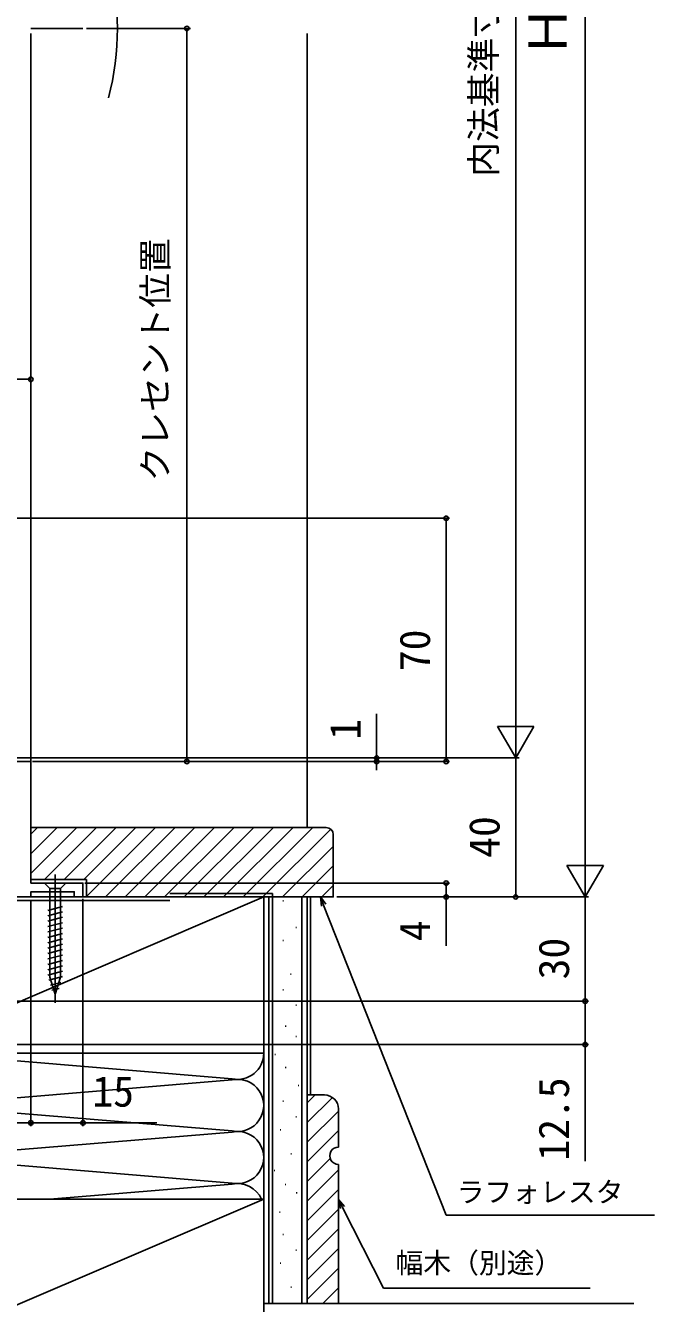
# Model space of a CAD drawing. Units: millimetres, scale not verified. Extents: x -525 to 525, y -783 to 779.
# Drawn here: x -275.8 to -94.8, y -240 to 127.8 of the extents above; entities that cross this region are included whole.
import ezdxf
from ezdxf.enums import TextEntityAlignment as Align

# ---------------------------------------------------------------- set-up
doc = ezdxf.new("R2010")
doc.units = ezdxf.units.MM
doc.header["$LTSCALE"] = 4
for name, color, linetype in [('0-2_YKK_11', 7, 'Continuous'), ('0-4_YKK_12', 2, 'Continuous'), ('0-5_YKK_13', 4, 'Continuous'), ('0-7_YKK_D', 6, 'Continuous'), ('0-9_YSS_K', 3, 'Continuous'), ('0-A_YSS_KE', 3, 'Continuous')]:
    doc.layers.add(name, color=color, linetype=linetype)
doc.styles.add('ＭＳ ゴシック', font='')
doc.styles.get('ＭＳ ゴシック').set_extended_font_data('MS Gothic')

msp = doc.modelspace()

# ---------------------------------------------------------------- linework, layer by layer
at = {"layer": '0-2_YKK_11'}
msp.add_lwpolyline([(-279.05, -83.995), (-274.25, -83.995), (-274.25, -118.995), (-259.25, -118.995), (-259.25, -122.995), (-261.75, -122.995), (-261.75, -121.495), (-274.25, -121.495), (-274.25, -122.995), (-324.25, -122.995), (-324.25, -152.995), (-326.75, -152.995), (-326.75, -132.995)], dxfattribs=at)
at = {"layer": '0-4_YKK_12'}
for p, q in [((-274.25, 127.005), (-259.25, 127.005)), ((-274.25, 125.505), (-274.25, -84.495))]:
    msp.add_line(p, q, dxfattribs=at)
msp.add_arc((-329.35, 127.005), 80, 345.52248, 14.47751, dxfattribs=at)
at = {"layer": '0-5_YKK_13'}
for p, q in [((-267.25, -116.495), (-267.251, -153.495)), ((-268.8, -120.545), (-268.8, -146.079)), ((-264.15, -118.995), (-265.7, -120.545)), ((-265.7, -120.545), (-265.7, -146.079)), ((-265.15, -125.74), (-269.35, -126.866)), ((-265.15, -127.293), (-269.35, -128.418)), ((-265.15, -128.846), (-269.35, -129.971)), ((-265.15, -130.399), (-269.35, -131.524)), ((-265.15, -131.952), (-269.35, -133.077)), ((-265.15, -133.505), (-269.35, -134.63)), ((-265.15, -135.058), (-269.35, -136.183)), ((-265.15, -136.611), (-269.35, -137.736)), ((-265.15, -138.163), (-269.35, -139.289)), ((-265.15, -139.716), (-269.35, -140.842)), ((-265.15, -141.269), (-269.35, -142.395)), ((-265.15, -142.822), (-269.35, -143.948)), ((-265.15, -144.375), (-269.35, -145.5)), ((-265.15, -145.928), (-269.092, -146.984)), ((-267.25, -150.995), (-268.8, -146.079)), ((-267.25, -150.995), (-268.8, -146.079)), ((-267.25, -150.995), (-265.7, -146.079)), ((-265.604, -147.603), (-268.64, -148.416)), ((-266.139, -149.299), (-268.189, -149.848))]:
    msp.add_line(p, q, dxfattribs=at)
msp.add_lwpolyline([(-264.15, -118.995), (-270.35, -118.995), (-268.8, -120.545), (-265.7, -120.545)], dxfattribs=at)
at = {"layer": '0-7_YKK_D'}
for p, q in [((-114.75, 366.505), (-114.75, -112.495)), ((-134.75, -72.495), (-134.75, 336.505)), ((-258.25, 127.005), (-228.35, 127.005)), ((-229.35, -83.995), (-229.35, 127.005)), ((-404.25, 26.005), (-274.25, 26.005)), ((-283.55, -13.995), (-153.75, -13.995)), ((-154.75, -13.995), (-154.75, -83.995)), ((-134.75, -82.995), (-134.75, -64.808)), ((-174.75, -82.995), (-174.75, -70.281)), ((-134.75, -82.995), (-140, -73.902)), ((-129.5, -73.902), (-140, -73.902)), ((-134.75, -82.995), (-129.5, -73.902)), ((-300.85, -82.995), (-133.75, -82.995)), ((-300.85, -82.995), (-133.75, -82.995)), ((-300.85, -82.995), (-173.75, -82.995)), ((-273.75, -83.995), (-153.75, -83.995)), ((-273.75, -83.995), (-228.35, -83.995)), ((-273.75, -83.995), (-173.75, -83.995)), ((-174.75, -83.995), (-174.75, -82.995)), ((-174.75, -83.995), (-174.75, -86.545)), ((-134.75, -122.995), (-134.75, -82.995)), ((-114.75, -122.995), (-114.75, -104.808)), ((-114.75, -122.995), (-120, -113.902)), ((-109.5, -113.902), (-120, -113.902)), ((-114.75, -122.995), (-109.5, -113.902)), ((-258.75, -118.995), (-153.75, -118.995)), ((-274.25, -123.995), (-274.25, -188.995)), ((-274.25, -123.995), (-274.25, -188.995)), ((-259.25, -123.495), (-259.25, -188.995)), ((-186.25, -122.995), (-113.75, -122.995)), ((-186.25, -122.995), (-113.75, -122.995)), ((-186.25, -122.995), (-133.75, -122.995)), ((-186.25, -122.995), (-153.75, -122.995)), ((-114.75, -152.995), (-114.75, -122.995)), ((-323.75, -152.995), (-113.75, -152.995)), ((-323.75, -152.995), (-113.75, -152.995)), ((-322.534, -165.495), (-113.75, -165.495)), ((-274.25, -187.995), (-324.25, -187.995))]:
    msp.add_line(p, q, dxfattribs=at)
for points in [[(-154.75, -118.995), (-154.75, -122.995), (-154.75, -137.113)], [(-190.65, -125.618), (-190.952, -122.995), (-189.379, -125.115)], [(-190.952, -122.995), (-190.014, -125.366), (-154.74, -214.572), (-94.827, -214.572)], [(-114.75, -152.995), (-114.75, -165.495), (-114.75, -199.045)], [(-274.25, -187.995), (-259.25, -187.995), (-237.973, -187.995)], [(-185.2, -212.67), (-185.75, -210.088), (-183.983, -212.049)], [(-185.75, -210.088), (-184.591, -212.36), (-172.749, -235.577), (-113.29, -235.577)]]:
    msp.add_lwpolyline(points, dxfattribs=at)
for centre in [(-229.35, 127.005), (-274.25, 26.005), (-154.75, -13.995), (-229.35, -83.995), (-174.75, -82.995), (-174.75, -83.995), (-154.75, -83.995), (-154.75, -118.995), (-154.75, -122.995), (-134.75, -122.995), (-114.75, -152.995), (-114.75, -152.995), (-114.75, -165.495), (-274.25, -187.995), (-274.25, -187.995), (-259.25, -187.995)]:
    msp.add_circle(centre, 0.637, dxfattribs=at)
at = {"layer": '0-9_YSS_K'}
for p, q in [((-194.75, -102.995), (-194.75, 125.505)), ((-274.25, -104.917), (-272.328, -102.995)), ((-274.25, -110.573), (-266.672, -102.995)), ((-274.25, -116.23), (-261.015, -102.995)), ((-270.358, -117.995), (-255.358, -102.995)), ((-264.701, -117.995), (-249.701, -102.995)), ((-259.044, -117.995), (-244.044, -102.995)), ((-258.25, -122.858), (-238.387, -102.995)), ((-252.73, -122.995), (-232.73, -102.995)), ((-247.074, -122.995), (-227.074, -102.995)), ((-241.417, -122.995), (-221.417, -102.995)), ((-235.76, -122.995), (-215.76, -102.995)), ((-230.103, -122.995), (-210.103, -102.995)), ((-224.446, -122.995), (-204.446, -102.995)), ((-218.789, -122.995), (-198.789, -102.995)), ((-213.132, -122.995), (-193.132, -102.995)), ((-207.476, -122.995), (-187.953, -103.472)), ((-201.819, -122.995), (-187.25, -108.426)), ((-196.162, -122.995), (-187.25, -114.083)), ((-190.505, -122.995), (-187.25, -119.74)), ((-312.25, -167.995), (-207.25, -122.995)), ((-205.75, -122.995), (-205.75, -239.996)), ((-201.781, -124.104), (-201.581, -124.104)), ((-196.25, -122.995), (-196.25, -239.996)), ((-193.75, -179.995), (-193.75, -122.995)), ((-204.765, -128.825), (-204.565, -128.825)), ((-198.051, -131.809), (-197.851, -131.809)), ((-201.781, -135.539), (-201.581, -135.539)), ((-204.765, -140.761), (-204.565, -140.761)), ((-199.543, -145.237), (-199.343, -145.237)), ((-201.781, -149.713), (-201.581, -149.713)), ((-198.051, -154.189), (-197.851, -154.189)), ((-204.765, -157.173), (-204.565, -157.173)), ((-201.035, -160.157), (-200.835, -160.157)), ((-198.051, -163.141), (-197.851, -163.141)), ((-303.218, -168.153), (-216.282, -175.337)), ((-204.019, -168.362), (-203.819, -168.362)), ((-201.035, -172.092), (-200.835, -172.092)), ((-303.218, -182.837), (-216.282, -175.653)), ((-197.305, -177.314), (-197.105, -177.314)), ((-194.75, -182.297), (-192.448, -179.995)), ((-216.282, -190.337), (-303.218, -183.153)), ((-201.781, -181.79), (-201.581, -181.79)), ((-194.75, -187.954), (-187.49, -180.694)), ((-198.051, -186.266), (-197.851, -186.266)), ((-194.75, -193.611), (-185.75, -184.611)), ((-185.75, -183.995), (-185.75, -194.995)), ((-303.218, -197.837), (-216.282, -190.653)), ((-202.527, -189.996), (-202.327, -189.996)), ((-194.75, -199.267), (-185.75, -190.267)), ((-303.218, -198.153), (-216.282, -205.337)), ((-199.467, -196.927), (-199.267, -196.927)), ((-194.75, -204.924), (-188.119, -198.293)), ((-204.269, -201.729), (-204.069, -201.729)), ((-194.75, -210.581), (-185.75, -201.581)), ((-268.826, -209.995), (-216.282, -205.653)), ((-201.068, -205.73), (-200.868, -205.73)), ((-197.866, -208.131), (-197.666, -208.131)), ((-194.75, -216.238), (-185.75, -207.238)), ((-312.25, -254.995), (-207.25, -209.995)), ((-194.75, -221.895), (-185.75, -212.895)), ((-202.668, -213.733), (-202.468, -213.733)), ((-201.781, -220.159), (-201.581, -220.159)), ((-194.75, -227.552), (-185.75, -218.552)), ((-194.75, -233.209), (-185.75, -224.209)), ((-198.051, -224.635), (-197.851, -224.635)), ((-202.527, -228.364), (-202.327, -228.364)), ((-194.75, -238.865), (-185.75, -229.865)), ((-199.467, -235.296), (-199.267, -235.296)), ((-190.223, -239.995), (-185.75, -235.522))]:
    msp.add_line(p, q, dxfattribs=at)
for points in [[(-194.75, -239.995), (-194.75, -179.995), (-189.75, -179.995)], [(-185.75, -199.995), (-185.75, -239.995), (-194.75, -239.995)]]:
    msp.add_lwpolyline(points, dxfattribs=at)
for centre, radius, start, end in [((-214.75, -167.995), 7.5, 258.21646, 0), ((-214.75, -182.995), 7.5, 258.21646, 101.78354), ((-189.75, -183.995), 4, 0.00001, 89.99999), ((-214.75, -197.995), 7.5, 258.21646, 101.78354), ((-185.75, -197.495), 2.5, 89.99999, 270.00001), ((-214.75, -212.995), 7.5, 23.57819, 101.78354)]:
    msp.add_arc(centre, radius, start, end, dxfattribs=at)
at = {"layer": '0-A_YSS_KE'}
for p, q in [((-204.75, -121.995), (-234.25, -121.995)), ((-194.75, -122.995), (-207.25, -122.995)), ((-207.25, -239.996), (-207.25, -122.995)), ((-204.75, -121.995), (-204.75, -239.995)), ((-194.75, -239.996), (-194.75, -122.995)), ((-194.75, -239.996), (-207.25, -239.996))]:
    msp.add_line(p, q, dxfattribs=at)
for points in [[(-189.25, -102.995), (-274.25, -102.995), (-274.25, -117.995), (-258.25, -117.995), (-258.25, -122.995), (-187.25, -122.995), (-187.25, -104.995)], [(-323.25, -358.345), (-323.25, -123.995), (-234.25, -123.995)], [(-207.25, -239.996), (-207.25, -209.995), (-312.25, -209.995), (-312.25, -254.995), (-207.25, -254.995)], [(-100.75, -239.995), (-207.25, -239.995), (-207.25, -254.995), (-100.75, -254.995)]]:
    msp.add_lwpolyline(points, dxfattribs=at)
msp.add_lwpolyline([(-207.25, -167.995), (-207.25, -122.995), (-312.25, -122.995), (-312.25, -167.995)], close=True, dxfattribs=at)
msp.add_arc((-189.25, -104.995), 2, 0.00001, 89.99999, dxfattribs=at)

# ---------------------------------------------------------------- texts
at = {"layer": '0-7_YKK_D', "style": 'ＭＳ ゴシック'}
for s, height, p in [('内法基準寸法h', 7.331, (-138.114, 84.335)), ('Ｈ', 11, (-116.75, 118.653)), ('クレセント位置', 7.331, (-232.6, -3.406)), ('70', 8.798, (-156.75, -57.995)), ('1', 8.798, (-176.75, -77.736)), ('40', 8.798, (-136.75, -111.722)), ('4', 8.798, (-156.75, -135.727)), ('30', 8.798, (-116.75, -146.715)), ('12.5', 8.798, (-116.75, -198.886))]:
    msp.add_text(s, height=height, rotation=90, dxfattribs=at).set_placement(p, align=Align.BOTTOM_LEFT)
for s, height, p in [('15', 8.798, (-256.541, -185.995)), ('ラフォレスタ', 5.865, (-151.736, -212.618)), ('幅木（別途）', 5.865, (-169.335, -233.031))]:
    msp.add_text(s, height=height, dxfattribs=at).set_placement(p, align=Align.BOTTOM_LEFT)

doc.saveas('drawing.dxf')
